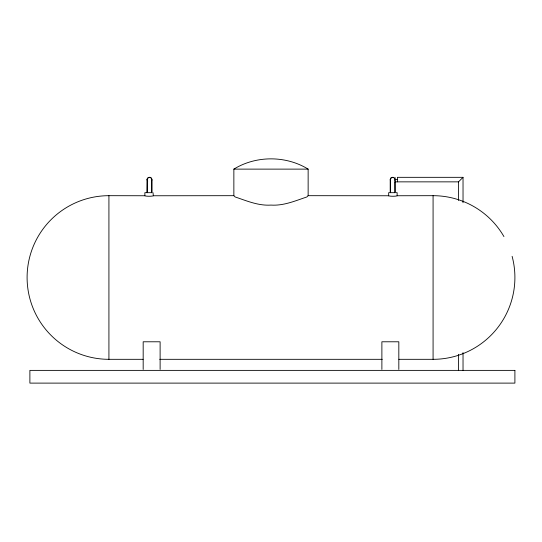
<?xml version="1.0" encoding="UTF-8"?>
<svg xmlns="http://www.w3.org/2000/svg" width="542" height="542" viewBox="0 0 542 542"><rect width="100%" height="100%" fill="white"/><g stroke="black" fill="none" stroke-linecap="round" stroke-linejoin="round"><path stroke-width="0.81" d="M153.311 195.764L233.859 195.682L235.126 196.949C246.759 200.845 258.277 205.906 271 205.086C283.723 205.906 295.241 200.845 306.874 196.949L308.141 195.682L388.689 195.764M396.249 192.681L397.137 192.681L397.123 195.764A4.302 0.562 0 0 1 395.45 196.136A4.241 0.556 0 0 1 390.26 196.123A4.309 0.562 0 0 1 388.675 195.75L388.675 195.682M150.52 177.566L151.631 178.42L151.943 179.592L151.943 192.681L147.011 192.681L147.085 178.995L148.176 177.566L150.209 177.329M151.008 177.939L151.618 178.989L151.387 180.771M391.371 177.566L393.404 177.329L395.064 178.989L395.145 192.681L390.206 192.681L390.206 179.598L390.89 177.939L392.191 177.336M147.255 192.681L147.336 178.995L148.427 177.566L149.599 177.254M151.943 179.592L151.631 180.771M390.45 192.681L390.45 179.598L391.141 177.939M395.145 179.592L394.827 180.771M394.942 181.855L458.505 181.855L463.031 177.329L463.031 202.735M233.859 195.682L233.859 169.124C256.088 155.439 285.912 155.439 308.141 169.124L308.141 195.682M233.859 169.124L308.141 169.124M463.031 177.329L397.428 177.329L397.428 181.855M397.428 179.592L395.016 179.592L395.016 177.329M146.55 192.681L144.863 192.681L144.877 195.764M153.013 192.681L153.332 195.75A4.309 0.562 0 0 1 151.645 196.136A4.241 0.556 0 0 1 146.455 196.123A4.309 0.562 0 0 1 144.863 195.75L108.922 195.682A81.822 81.822 0 0 0 27.1 277.504A81.822 81.822 0 0 0 108.922 359.319L143.074 359.319M389.556 192.681L388.668 192.681L388.668 195.75M397.137 195.75L433.078 195.682A81.822 81.822 0 0 1 503.938 236.59M159.775 359.319L382.225 359.319M398.926 359.319L433.078 359.319A81.822 81.822 0 0 0 512.115 256.325M392.543 177.254L393.716 177.566M149.958 177.329L150.771 177.566M147.702 181.258L147.011 179.598M390.525 180.771L390.206 179.598M147.573 180.771L147.255 179.598M390.45 179.598L390.531 180.208M463.031 352.605L463.031 370.382M458.505 181.855L458.505 200.459M458.505 354.319L458.505 370.382M433.078 195.682L433.078 359.319M398.824 369.441L398.824 341.785L381.886 341.785L381.886 369.441M394.894 182.051L394.894 192.681M160.114 369.441L160.114 341.785L143.176 341.785L143.176 369.441M151.699 179.592L151.699 192.681M108.922 195.682L108.922 359.319M514.9 370.382L29.885 370.382L29.885 383.113L514.9 383.113L514.9 370.382"/></g></svg>
